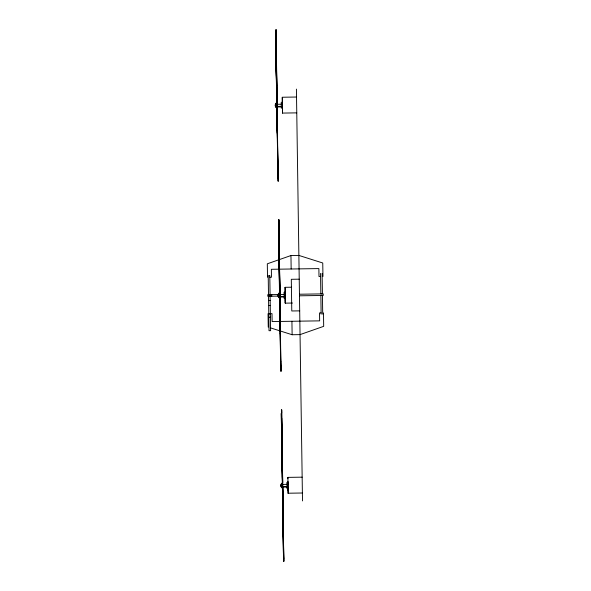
<?xml version="1.0" encoding="UTF-8"?>
<svg xmlns="http://www.w3.org/2000/svg" width="591" height="591" viewBox="0 0 591 591"><rect width="100%" height="100%" fill="white"/><g stroke="black" fill="none" stroke-linecap="round" stroke-linejoin="round"><path stroke-width="0.89" d="M285.298 301.476L285.327 303.213L285.246 298.182M276.706 86.242L276.041 29.55L276.108 32.941M278.841 220L278.849 219.52L278.878 220.628M282.328 466.38L281.663 409.689L281.73 413.079M285.327 303.242L285.32 302.644M282.299 483.298L282.328 483.748M322.952 276.455L322.752 262.988L298.876 255.423L290.957 255.541L267.317 263.808L267.509 277.275M275.96 32.963L277.105 115.688M296.534 97.027L282.276 97.242L282.513 113.176M277.002 103.174L276.721 95.483M277.127 104.282L281.279 104.215M277.164 106.424L281.309 106.358M277.172 106.978L281.316 106.912M296.763 112.866L282.513 113.08L282.439 108.212M277.194 125.041L277.312 123.97M278.014 177.921L276.972 105.723M278.767 222.933L279.942 295.722M269.888 277.238L271.468 277.216L271.358 269.297L318.874 268.587L318.992 276.507L320.573 276.485M299.223 279.181L291.304 279.299L291.777 310.977L299.696 310.859M285.091 287.307L291.422 287.219M284.33 294.451L267.767 294.695L267.797 296.276L278.952 296.113M299.445 294.229L323.203 293.875L323.233 295.456L299.474 295.81M268.513 295.958L270.094 295.936M279.942 295.796L280.481 349.613M279.971 296.49L284.116 296.431M281.634 296.534L284.123 296.497M279.979 297.044L284.131 296.985M268.58 300.442L270.161 300.413M292.449 303.043L285.32 303.146L285.091 287.411M268.654 305.503L270.235 305.481M321.112 312.92L319.532 312.942L319.642 320.861L272.126 321.563L272.008 313.644L268.048 313.703L268.248 327.163M268.779 313.902L270.36 313.88M280.001 314.981L280.119 313.939M280.127 314.493L280.289 333.981M268.824 317.241L270.412 317.212M270.811 327.975L292.124 334.735L300.043 334.617L323.683 326.343L323.491 312.883M280.821 367.994L280.659 365.179M302.156 477.166L287.898 477.38L288.135 493.219L302.385 493.005M282.483 483.312L282.217 457.966M282.749 484.413L286.901 484.354M282.845 504.625L282.757 485.787M282.779 486.563L286.93 486.496M282.793 487.11L286.938 487.05M282.683 487.324L282.941 513.173M282.934 504.108L282.801 504.515M283.628 558.059L281.442 413.102L282.616 485.979M285.32 302.88L285.276 299.992M277.186 124.671L278.191 181.311L278.162 177.921M280.976 370.904L280.998 371.384L280.998 370.276M282.808 504.81L283.813 561.45L283.783 558.059M282.491 111.669L282.284 97.441M285.254 298.433L285.268 299.297M288.113 491.808L287.957 481.34M279.779 295.685L279.802 296.283M285.091 287.507L285.254 298.529M280.939 369.139L280.984 371L280.932 367.624M278.516 226.028L278.457 223.213L279.587 298.3M278.871 220.532L278.922 223.006M278.509 225.932L278.59 230.054M280.791 361.633L280.88 366.125M280.873 366.028L280.939 369.242M285.143 291.267L285.15 291.681M285.261 299.186L285.29 300.826M278.59 229.958L279.063 257.321M279.536 286L279.661 293.239L278.627 232.559M279.905 305.104L279.92 305.754M280.297 333.206L280.791 361.729M283.436 552.858L281.264 413.382L282.491 484.849L281.442 422.728M282.505 485.093L282.343 475.622M282.335 101.201L282.358 102.406M287.913 478.178L287.898 477.609L287.906 478.075M288.127 492.709L288.135 493.315L288.127 492.813M276.403 76.202L275.65 33.244L277.342 133.522M276.123 38.149L277.002 103.226L276.034 29.934M278.93 228.119L279.898 292.501M276.285 69.103L276.839 103.573M276.898 106.343L277.319 133.034M277.445 142.062L277.475 143.916M278.117 177.655L278.169 180.935M279.033 237.685L279.809 293.291L278.841 219.904L278.849 221.765M281.737 418.28L282.705 482.566M275.916 47.819L276.817 103.322M279.063 257.225L279.646 292.796M279.735 297.155L280.134 323.107M281.848 427.854L282.638 483.157M283.791 561.073L281.648 410.065M275.82 42.589L276.743 103.469L275.738 38.452M282.52 486.482L282.816 505.179L282.808 504.551M283.067 522.2L283.096 524.054M322.11 273.389L322.413 293.786L320.832 293.808L320.529 273.411M322.442 295.559L322.716 314.176M320.854 295.581L321.127 314.198M296.416 89.108L302.503 500.924M290.957 255.541L291.156 269.001M291.924 321.268L292.124 334.735M288.076 489.37L288.098 490.899M287.972 482.293L288.002 484.391M282.454 109.232L282.476 110.761M281.25 102.302L281.338 108.345M284.057 292.272L284.145 298.411M286.871 482.441L286.96 488.484M276.086 32.601L277.186 108.227M278.893 222.571L280.001 298.292M277.053 106.483L278.147 178.26M279.868 296.933L280.954 368.326M282.675 486.622L283.761 558.399M276.913 106.491L277.881 178.423L276.972 106.698M279.779 296.771L280.688 368.489L279.72 297.517M282.535 486.622L283.503 558.554L282.542 487.095M278.723 237.789L279.587 292.973M281.493 425.38L281.53 427.958M276.256 102.908L276.329 107.887M279.063 292.877L279.137 297.96M281.877 483.046L281.951 488.026M275.886 103.329L275.945 107.481M278.693 293.299L278.76 297.546M281.508 483.468L281.567 487.619M275.591 103.802L275.635 107.015M278.398 293.771L278.45 297.088M281.213 483.94L281.257 487.154M275.376 104.319L275.406 106.506M278.184 294.288L278.221 296.579M280.998 484.45L281.028 486.644M275.251 104.858L275.266 105.966M278.058 294.924L278.073 296.039M280.865 484.997L280.888 486.105M271.727 294.636L271.757 296.217M285.165 292.375L285.172 292.966M280.481 349.517L280.555 355.996M278.989 234.775L279.521 276.315M279.528 285.453L279.543 286.103M280.969 367.89L280.998 370.372M280.555 355.9L280.659 365.275M278.878 224.772L278.996 234.878M278.849 221.662L278.878 224.875M269.799 275.775L268.211 275.798L269.023 330.701L270.612 330.679L269.799 275.775"/></g></svg>
